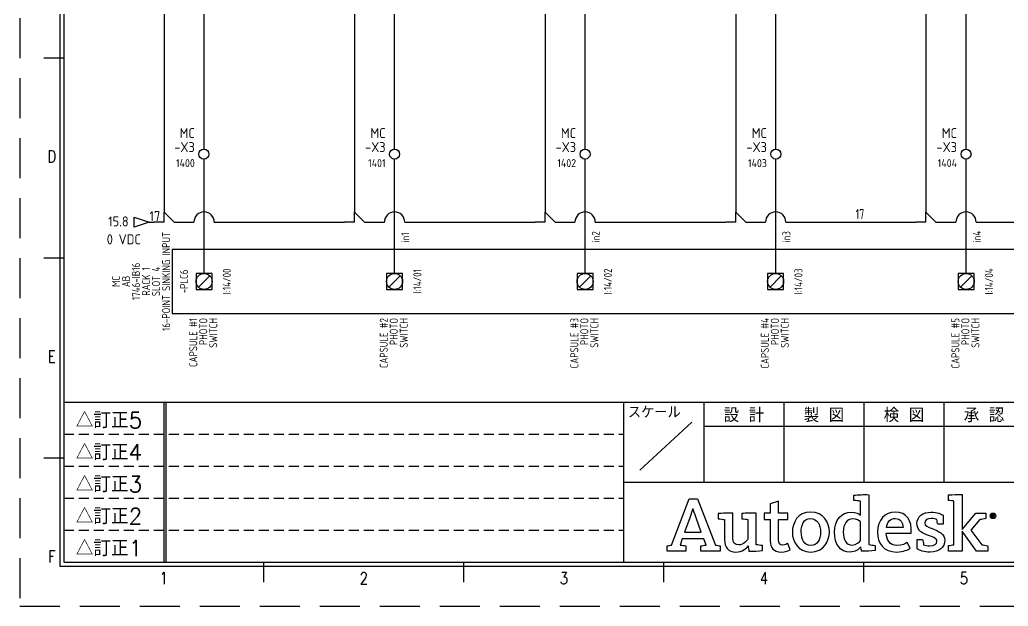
# Model space of a CAD drawing. Header units: millimetres. Extents: x 0 to 420, y 0 to 297.
# Drawn here: x 0 to 247.1, y 0 to 146.6 of the extents above; entities that cross this region are included whole.
import ezdxf
from ezdxf.enums import TextEntityAlignment as Align

# ---------------------------------------------------------------- set-up
doc = ezdxf.new("R2010")
doc.units = ezdxf.units.MM
doc.header["$LTSCALE"] = 10
doc.linetypes.add('DASHEDX2', pattern=[1.5, 1, -0.5])
doc.linetypes.add('HIDDEN', pattern=[0.375, 0.25, -0.125])
doc.layers.get('0').update_dxf_attribs({"linetype": 'CONTINUOUS'})
for name, color, linetype in [('BLU_1.0mm^2', 5, 'CONTINUOUS'), ('COMMENT', 4, 'CONTINUOUS'), ('DESC', 150, 'CONTINUOUS'), ('GRN_1.0mm^2', 3, 'CONTINUOUS'), ('GRN_2.5mm^2', 3, 'CONTINUOUS'), ('GRY_0.5mm^2', 9, 'CONTINUOUS'), ('HIDDEN', 7, 'HIDDEN'), ('LAYER_1', 160, 'CONTINUOUS'), ('LOC', 8, 'CONTINUOUS'), ('MISC', 7, 'CONTINUOUS'), ('SYMS', 7, 'CONTINUOUS'), ('TAGS', 150, 'CONTINUOUS'), ('TERMS', 123, 'CONTINUOUS'), ('TITLE', 4, 'CONTINUOUS'), ('WIRENO', 72, 'CONTINUOUS'), ('WIREREF_DEST', 52, 'CONTINUOUS'), ('XREF', 7, 'CONTINUOUS'), ('ZUWAKU', 7, 'CONTINUOUS')]:
    doc.layers.add(name, color=color, linetype=linetype)
doc.styles.get("Standard").update_dxf_attribs({"font": 'romans', "width": 0.8, "bigfont": 'extfont'})
doc.styles.add('WD_IEC', font='isocp2.shx', dxfattribs={"width": 0.9, "height": 4, "bigfont": 'extfont2.shx'})

# ---------------------------------------------------------------- blocks, each defined once
blk = doc.blocks.new('JIS_tblock_a3(L)')
at = {"layer": 'HIDDEN'}
for p, q in [((-398, 32), (-258, 32)), ((-398, 24), (-258, 24)), ((-398, 16), (-258, 16)), ((-398, 8), (-258, 8))]:
    blk.add_line(p, q, dxfattribs=at)
at = {"layer": 'ZUWAKU'}
for p, q in [((-398, 40), (0, 40)), ((-398, 40), (-398, 0)), ((-373, 40), (-373, 0)), ((-372.5, 40), (-372.5, 0)), ((-258, 0), (-258, 40)), ((-238, 40), (-238, 20)), ((-218, 40), (-218, 20)), ((-198, 40), (-198, 20)), ((-178, 40), (-178, 20)), ((-241, 35), (-254, 23)), ((-238, 34), (-158, 34)), ((-258, 20), (-158, 20)), ((-398, 0), (0, 0))]:
    blk.add_line(p, q, dxfattribs=at)
at = {"layer": 'TITLE'}
for tag, p, height in [('ORDER2', (-139, 32.5), 5), ('REVINFO51', (-370, 34), 3), ('REVINFO41', (-370, 26), 3), ('INFO1', (-139, 22.5), 5), ('SCALE0', (-247.5, 23), 3), ('REVINFO31', (-370, 18), 3), ('REVINFO21', (-370, 10), 3), ('ORDER1', (-136, 6), 5), ('REVINFO11', (-370, 2), 3)]:
    blk.add_attdef(tag, p, '', height=height, dxfattribs=at)
for tag, p in [('REVDATEY5', (-306, 34)), ('REVDATEM5', (-298, 34)), ('REVDATED5', (-290, 34)), ('REVDESIGN5', (-260, 34)), ('SCALE1', (-251, 29)), ('REVDATEY4', (-306, 26)), ('REVDATEM4', (-298, 26)), ('REVDATED4', (-290, 26)), ('REVDESIGN4', (-260, 26)), ('REVDATEY3', (-306, 18)), ('REVDATEM3', (-298, 18)), ('REVDATED3', (-290, 18)), ('REVDESIGN3', (-260, 18)), ('REVDATEY2', (-306, 10)), ('REVDATEM2', (-298, 10)), ('REVDATED2', (-290, 10)), ('REVDESIGN2', (-260, 10)), ('REVDATEY1', (-306, 2)), ('REVDATEM1', (-298, 2)), ('REVDATED1', (-290, 2)), ('REVDESIGN1', (-260, 2))]:
    blk.add_attdef(tag, text='', height=3, dxfattribs=at).set_placement(p, align=Align.RIGHT)
for tag, height, p in [('DESIGN1', 3, (-228, 27)), ('DESIGN2', 3, (-208, 27)), ('DESIGN3', 3, (-188, 27)), ('DESIGN4', 3, (-168, 27)), ('FILENAME0', 5, (-47.8, 25)), ('PAGE0', 3, (-10.3, 8.6))]:
    blk.add_attdef(tag, text='', height=height, dxfattribs=at).set_placement(p, align=Align.MIDDLE)
at = {"layer": 'TITLE', "flags": 1}
blk.add_attdef('LPAGE0', text='', height=3, dxfattribs=at).set_placement((-11, 3), align=Align.CENTER)
for tag, p in [('TYPE0', (-398, 0)), ('ORDER3', (-398, 0)), ('ORDER4', (-398, 0)), ('ORDER5', (-398, 0)), ('ORDER6', (-398, 0)), ('ORDER7', (-398, 0)), ('ORDER8', (-398, 0)), ('ORDER9', (-398, 0)), ('ORDER10', (-398, 0)), ('ORDER11', (-398, 0)), ('ORDER12', (-398, 0)), ('ORDER13', (-398, 0)), ('ORDER14', (-398, 0)), ('ORDER15', (-398, 0)), ('ORDER16', (-398, 0)), ('ORDER17', (-398, 0)), ('ORDER18', (-398, 0)), ('ORDER19', (-398, 0)), ('ORDER20', (-398, 0)), ('ORDER21', (-398, 0)), ('ORDER22', (-398, 0)), ('ORDER23', (-398, 0)), ('SCALETYPE0', (-398, 0)), ('DATEY1', (-398, 0)), ('DATEM1', (-398, 0)), ('DATED1', (-398, 0)), ('DATEY2', (-398, 0)), ('DATEM2', (-398, 0)), ('DATED2', (-398, 0)), ('BANNAME0', (-398, 0)), ('INFO3', (-398, 0)), ('INFO4', (-398, 0)), ('INFO5', (-398, 0)), ('INFO6', (-398, 0)), ('INFO7', (-398, 0)), ('INFO8', (-398, 0)), ('INFO9', (-398, 0)), ('INFO10', (-398, 0)), ('INFO11', (-398, 0)), ('INFO12', (-398, 0)), ('INFO13', (-398, 0)), ('INFO14', (-398, 0)), ('INFO15', (-398, 0)), ('INFO16', (-398, 0)), ('INFO17', (-398, 0)), ('INFO18', (-398, 0)), ('INFO19', (-398, 0)), ('INFO20', (-398, 0)), ('INFO21', (-398, 0)), ('INFO22', (-398, 0)), ('INFO23', (-398, 0)), ('INFO24', (-398, 0)), ('DATEY3', (-398, 0)), ('DATEM3', (-398, 0)), ('DATED3', (-398, 0)), ('DATEY4', (-398, 0)), ('DATEM4', (-398, 0)), ('DATED4', (-398, 0)), ('DATEY5', (-398, 0)), ('DATEM5', (-398, 0)), ('DATED5', (-398, 0)), ('DATEY6', (-398, 0)), ('DATEM6', (-398, 0)), ('DATED6', (-398, 0)), ('REFERENCETYPE0', (-398, 0)), ('INFO2', (-397.7, 0))]:
    blk.add_attdef(tag, p, '', height=3, dxfattribs=at)
at = {"layer": 'TITLE', "width": 0.8, "flags": 1}
for tag in ['REVINFO12', 'REVINFO13', 'REVINFO22', 'REVINFO23', 'REVINFO32', 'REVINFO33', 'REVINFO42', 'REVINFO43', 'REVINFO52', 'REVINFO53', 'REVINFO61', 'REVINFO62', 'REVINFO63', 'REVINFO71', 'REVINFO72', 'REVINFO73', 'REVINFO81', 'REVINFO82', 'REVINFO83', 'REVDESIGN6', 'REVDESIGN7', 'REVDESIGN8', 'REVDATEY6', 'REVDATEM6', 'REVDATED6', 'REVDATEY7', 'REVDATEM7', 'REVDATED7', 'REVDATEY8', 'REVDATEM8', 'REVDATED8']:
    blk.add_attdef(tag, (-398, 0), '', height=3, dxfattribs=at)
at = {"layer": 'TITLE', "flags": 1}
blk.add_attdef('PAPER0', text='', height=1, dxfattribs=at).set_placement((-3, -1), align=Align.TOP_RIGHT)
at = {"layer": 'ZUWAKU'}
for s, height, p in [('△訂正5', 4, (-395, 33.5)), ('スケール', 3, (-257, 36)), ('△訂正4', 4, (-395, 25.5)), ('△訂正3', 4, (-395, 17.5)), ('△訂正2', 4, (-395, 9.5)), ('△訂正1', 4, (-395, 1.5))]:
    blk.add_text(s, height=height, dxfattribs=at).set_placement(p)
for s, p in [('設 計', (-228, 35)), ('製 図', (-208, 35)), ('検 図', (-188, 35)), ('承 認', (-168, 35))]:
    blk.add_text(s, height=3.5, dxfattribs=at).set_placement(p, align=Align.CENTER)
blk = doc.blocks.new('AI9-BLK2')
at = {"layer": 'LAYER_1', "color": 7}
blk.add_circle((0, 0), 2.03, dxfattribs=at)
blk.add_open_spline([(1.73, 0), (1.73, -1.02), (0.99, -1.75), (-0.01, -1.75), (-0.99, -1.75), (-1.73, -1.02), (-1.73, 0), (-1.73, 1.01), (-0.99, 1.75), (-0.01, 1.75), (0.99, 1.75), (1.73, 1.01), (1.73, 0)], degree=3, knots=[0, 0, 0, 0, 1, 1, 1, 2, 2, 2, 3, 3, 3, 4, 4, 4, 4], dxfattribs=at)
blk = doc.blocks.new('AI9-BLK1')
at = {"layer": 'LAYER_1', "color": 7}
for points, knots in [([(0.67, -1.05), (0.67, -1.05), (0.18, -0.36), (0.18, -0.36), (0.09, -0.24), (0.03, -0.15), (-0.06, -0.08), (0.29, -0.04), (0.5, 0.15), (0.5, 0.46), (0.5, 0.77), (0.28, 1.05), (-0.15, 1.05), (-0.15, 1.05), (-0.84, 1.05), (-0.84, 1.05), (-0.84, 1.05), (-0.84, -1.05), (-0.84, -1.05), (-0.84, -1.05), (-0.54, -1.05), (-0.54, -1.05), (-0.54, -1.05), (-0.54, -0.11), (-0.54, -0.11), (-0.37, -0.11), (-0.31, -0.16), (-0.2, -0.31), (-0.2, -0.31), (0.3, -1.05), (0.3, -1.05), (0.3, -1.05), (0.67, -1.05), (0.67, -1.05)], [0, 0, 0, 0, 1, 1, 1, 2, 2, 2, 3, 3, 3, 4, 4, 4, 5, 5, 5, 6, 6, 6, 7, 7, 7, 8, 8, 8, 9, 9, 9, 10, 10, 10, 11, 11, 11, 11]), ([(0.17, 0.46), (0.17, 0.16), (-0.08, 0.13), (-0.32, 0.13), (-0.32, 0.13), (-0.54, 0.13), (-0.54, 0.13), (-0.54, 0.13), (-0.54, 0.79), (-0.54, 0.79), (-0.54, 0.79), (-0.22, 0.79), (-0.22, 0.79), (0.06, 0.79), (0.17, 0.66), (0.17, 0.46)], [0, 0, 0, 0, 1, 1, 1, 2, 2, 2, 3, 3, 3, 4, 4, 4, 5, 5, 5, 5])]:
    blk.add_open_spline(points, degree=3, knots=knots, dxfattribs=at)
blk = doc.blocks.new('JIS_LOGO_BLOCK')
for points, knots in [([(12.07, 1.49), (12.07, 1.49), (7.57, 13.06), (7.57, 13.06), (7.57, 13.06), (5.51, 13.06), (5.51, 13.06), (5.51, 13.06), (1.1, 1.49), (1.1, 1.49), (0.75, 1.45), (0.31, 1.37), (0, 1.28), (0, 1.28), (0, 0), (0, 0), (0, 0), (4.71, 0), (4.71, 0), (4.71, 0), (4.71, 1.28), (4.71, 1.28), (4.26, 1.37), (3.73, 1.47), (3.25, 1.51), (3.25, 1.51), (3.8, 3.02), (3.8, 3.02), (3.8, 3.02), (9.18, 3.02), (9.18, 3.02), (9.18, 3.02), (9.74, 1.49), (9.74, 1.49), (9.26, 1.45), (8.84, 1.37), (8.4, 1.28), (8.4, 1.28), (8.4, 0), (8.4, 0), (8.4, 0), (13.27, 0), (13.27, 0), (13.27, 0), (13.27, 1.28), (13.27, 1.28), (12.99, 1.35), (12.34, 1.49), (12.07, 1.49)], [0, 0, 0, 0, 1, 1, 1, 2, 2, 2, 3, 3, 3, 4, 4, 4, 5, 5, 5, 6, 6, 6, 7, 7, 7, 8, 8, 8, 9, 9, 9, 10, 10, 10, 11, 11, 11, 12, 12, 12, 13, 13, 13, 14, 14, 14, 15, 15, 15, 16, 16, 16, 16]), ([(24.28, 7.91), (24.28, 7.91), (24.28, 9.49), (24.28, 9.49), (24.28, 9.49), (25.81, 9.49), (25.81, 9.49), (25.81, 9.49), (25.81, 11.77), (25.81, 11.77), (25.81, 11.77), (27.89, 12.43), (27.89, 12.43), (27.89, 12.43), (27.89, 9.49), (27.89, 9.49), (27.89, 9.49), (30.19, 9.49), (30.19, 9.49), (30.19, 9.49), (30.19, 7.91), (30.19, 7.91), (30.19, 7.91), (27.89, 7.91), (27.89, 7.91), (27.89, 7.91), (27.89, 2.86), (27.89, 2.86), (27.89, 1.92), (28.15, 1.49), (28.91, 1.49), (29.48, 1.49), (29.99, 1.77), (30.17, 1.88), (30.17, 1.88), (30.76, 0.31), (30.76, 0.31), (30.41, 0.12), (29.66, -0.24), (28.54, -0.24), (26.6, -0.24), (25.81, 0.82), (25.81, 2.53), (25.81, 2.53), (25.81, 7.91), (25.81, 7.91), (25.81, 7.91), (24.28, 7.91), (24.28, 7.91)], [0, 0, 0, 0, 1, 1, 1, 2, 2, 2, 3, 3, 3, 4, 4, 4, 5, 5, 5, 6, 6, 6, 7, 7, 7, 8, 8, 8, 9, 9, 9, 10, 10, 10, 11, 11, 11, 12, 12, 12, 13, 13, 13, 14, 14, 14, 15, 15, 15, 16, 16, 16, 16]), ([(50.45, 1.6), (50.43, 1.84), (50.42, 2.1), (50.42, 2.37), (50.42, 2.37), (50.42, 14.08), (50.42, 14.08), (49.17, 14.14), (47.76, 14.07), (46.66, 13.95), (46.66, 13.95), (46.66, 12.67), (46.66, 12.67), (47.23, 12.63), (47.87, 12.55), (48.34, 12.48), (48.34, 12.48), (48.34, 12.48), (48.34, 12.48), (48.34, 12.48), (48.34, 8.98), (48.34, 8.98), (47.99, 9.28), (47.3, 9.73), (46.05, 9.73), (43.64, 9.73), (41.83, 7.75), (41.83, 4.73), (41.83, 1.55), (43.4, -0.24), (45.73, -0.24), (47.01, -0.24), (47.87, 0.37), (48.44, 1.06), (48.46, 0.73), (48.56, 0.22), (48.64, 0), (49.8, -0.06), (50.99, 0.02), (52.01, 0.14), (52.01, 0.14), (52.01, 1.41), (52.01, 1.41), (51.51, 1.45), (50.9, 1.53), (50.45, 1.6)], [0, 0, 0, 0, 1, 1, 1, 2, 2, 2, 3, 3, 3, 4, 4, 4, 5, 5, 5, 6, 6, 6, 7, 7, 7, 8, 8, 8, 9, 9, 9, 10, 10, 10, 11, 11, 11, 12, 12, 12, 13, 13, 13, 14, 14, 14, 15, 15, 15, 15]), ([(78.65, 1.57), (78.65, 1.57), (75.95, 5.22), (75.95, 5.22), (75.95, 5.22), (78.18, 7.89), (78.18, 7.89), (78.64, 7.93), (79.3, 8), (79.69, 8.1), (79.69, 8.1), (79.69, 9.49), (79.69, 9.49), (79.69, 9.49), (77.16, 9.49), (77.16, 9.49), (77.16, 9.49), (73.79, 5.35), (73.79, 5.35), (73.79, 5.35), (73.79, 14.12), (73.79, 14.12), (72.64, 14.18), (71.38, 14.12), (70.34, 14.02), (70.34, 14.02), (70.34, 12.67), (70.34, 12.67), (70.82, 12.63), (71.33, 12.56), (71.71, 12.5), (71.71, 12.5), (71.71, 1.55), (71.71, 1.55), (71.24, 1.51), (70.76, 1.44), (70.32, 1.36), (70.32, 1.36), (70.32, 0), (70.32, 0), (70.32, 0), (73.79, 0), (73.79, 0), (73.79, 0), (73.79, 4.96), (73.79, 4.96), (73.79, 4.96), (77.34, 0), (77.34, 0), (77.34, 0), (80.14, 0), (80.14, 0), (80.14, 0), (80.14, 1.31), (80.14, 1.31), (79.61, 1.43), (79.08, 1.51), (78.65, 1.57)], [0, 0, 0, 0, 1, 1, 1, 2, 2, 2, 3, 3, 3, 4, 4, 4, 5, 5, 5, 6, 6, 6, 7, 7, 7, 8, 8, 8, 9, 9, 9, 10, 10, 10, 11, 11, 11, 12, 12, 12, 13, 13, 13, 14, 14, 14, 15, 15, 15, 16, 16, 16, 17, 17, 17, 18, 18, 18, 19, 19, 19, 19]), ([(4.4, 4.74), (4.4, 4.74), (5.71, 8.34), (5.71, 8.34), (6.1, 9.42), (6.24, 9.89), (6.45, 10.59), (6.45, 10.59), (6.49, 10.59), (6.49, 10.59), (6.71, 9.91), (6.84, 9.44), (7.24, 8.34), (7.24, 8.34), (8.54, 4.74), (8.54, 4.74), (8.54, 4.74), (4.4, 4.74), (4.4, 4.74)], [0, 0, 0, 0, 1, 1, 1, 2, 2, 2, 3, 3, 3, 4, 4, 4, 5, 5, 5, 6, 6, 6, 6]), ([(20.45, -0.02), (20.4, 0.22), (20.3, 0.88), (20.28, 1.31), (19.81, 0.69), (18.83, -0.25), (17.22, -0.25), (15.16, -0.25), (14.39, 1.08), (14.39, 2.77), (14.39, 2.77), (14.39, 7.87), (14.39, 7.87), (13.92, 7.94), (13.29, 8.02), (12.8, 8.06), (12.8, 8.06), (12.8, 9.36), (12.8, 9.36), (13.82, 9.46), (15.22, 9.53), (16.47, 9.47), (16.47, 9.47), (16.47, 3.2), (16.47, 3.2), (16.47, 2.14), (16.85, 1.53), (17.92, 1.53), (19.12, 1.53), (20.02, 2.71), (20.22, 2.96), (20.22, 2.96), (20.22, 7.89), (20.22, 7.89), (19.81, 7.94), (19.22, 8.02), (18.73, 8.06), (18.73, 8.06), (18.73, 9.36), (18.73, 9.36), (19.75, 9.49), (21.1, 9.53), (22.3, 9.49), (22.3, 9.49), (22.3, 1.59), (22.3, 1.59), (22.75, 1.51), (23.36, 1.43), (23.87, 1.39), (23.87, 1.39), (23.87, 0.12), (23.87, 0.12), (22.87, 0), (21.59, -0.08), (20.45, -0.02)], [0, 0, 0, 0, 1, 1, 1, 2, 2, 2, 3, 3, 3, 4, 4, 4, 5, 5, 5, 6, 6, 6, 7, 7, 7, 8, 8, 8, 9, 9, 9, 10, 10, 10, 11, 11, 11, 12, 12, 12, 13, 13, 13, 14, 14, 14, 15, 15, 15, 16, 16, 16, 17, 17, 17, 18, 18, 18, 18]), ([(35.92, -0.24), (32.64, -0.24), (31.33, 2.39), (31.33, 4.73), (31.33, 7.06), (32.6, 9.73), (35.88, 9.73), (39.14, 9.73), (40.57, 7.12), (40.57, 4.79), (40.57, 2.47), (39.18, -0.24), (35.92, -0.24)], [0, 0, 0, 0, 1, 1, 1, 2, 2, 2, 3, 3, 3, 4, 4, 4, 4]), ([(35.84, 8.1), (34.15, 8.1), (33.53, 6.67), (33.53, 4.79), (33.53, 2.9), (34.25, 1.41), (35.94, 1.41), (37.65, 1.41), (38.35, 2.82), (38.35, 4.73), (38.35, 6.61), (37.55, 8.1), (35.84, 8.1)], [0, 0, 0, 0, 1, 1, 1, 2, 2, 2, 3, 3, 3, 4, 4, 4, 4]), ([(48.34, 2.61), (48.11, 2.3), (47.38, 1.49), (46.3, 1.49), (44.73, 1.49), (44.05, 2.79), (44.05, 4.75), (44.05, 6.73), (44.89, 8.04), (46.42, 8.04), (47.42, 8.04), (47.97, 7.65), (48.34, 7.32), (48.34, 7.32), (48.34, 2.61), (48.34, 2.61)], [0, 0, 0, 0, 1, 1, 1, 2, 2, 2, 3, 3, 3, 4, 4, 4, 5, 5, 5, 5]), ([(57.47, 1.39), (58.78, 1.39), (59.59, 1.88), (60.02, 2.14), (60.02, 2.14), (60.74, 0.71), (60.74, 0.71), (60.19, 0.37), (59.17, -0.24), (57.33, -0.24), (54.23, -0.24), (52.58, 1.88), (52.58, 4.81), (52.58, 7.71), (54.49, 9.73), (57.07, 9.73), (59.86, 9.73), (61.29, 7.71), (61, 4.43), (61, 4.43), (54.78, 4.43), (54.78, 4.43), (54.88, 2.71), (55.66, 1.39), (57.47, 1.39)], [0, 0, 0, 0, 1, 1, 1, 2, 2, 2, 3, 3, 3, 4, 4, 4, 5, 5, 5, 6, 6, 6, 7, 7, 7, 8, 8, 8, 8]), ([(58.98, 5.92), (58.94, 7.12), (58.43, 8.14), (57.04, 8.14), (55.76, 8.14), (55.05, 7.28), (54.84, 5.92), (54.84, 5.92), (58.98, 5.92), (58.98, 5.92)], [0, 0, 0, 0, 1, 1, 1, 2, 2, 2, 3, 3, 3, 3]), ([(66.3, 5.61), (65.23, 6.03), (64.39, 6.28), (64.39, 7.03), (64.39, 7.74), (65.1, 8.14), (66.04, 8.14), (66.57, 8.14), (67.08, 8.04), (67.47, 7.9), (67.52, 7.5), (67.57, 6.89), (67.66, 6.72), (67.66, 6.72), (69.04, 6.72), (69.04, 6.72), (69.04, 6.72), (69.04, 8.96), (69.04, 8.96), (68.66, 9.19), (67.59, 9.73), (65.96, 9.73), (63.94, 9.73), (62.47, 8.56), (62.47, 6.88), (62.47, 5.37), (63.41, 4.59), (64.85, 4.08), (66.31, 3.56), (67.46, 3.2), (67.46, 2.46), (67.46, 1.74), (66.85, 1.32), (65.63, 1.32), (65.13, 1.32), (64.51, 1.42), (64.13, 1.56), (64.07, 2.01), (63.98, 2.69), (63.88, 2.87), (63.88, 2.87), (62.51, 2.87), (62.51, 2.87), (62.51, 2.87), (62.51, 0.55), (62.51, 0.55), (62.51, 0.55), (62.51, 0.55), (62.51, 0.55), (63.11, 0.16), (64.28, -0.26), (65.76, -0.26), (68, -0.26), (69.42, 0.88), (69.42, 2.68), (69.42, 4.29), (67.84, 5.01), (66.3, 5.61)], [0, 0, 0, 0, 1, 1, 1, 2, 2, 2, 3, 3, 3, 4, 4, 4, 5, 5, 5, 6, 6, 6, 7, 7, 7, 8, 8, 8, 9, 9, 9, 10, 10, 10, 11, 11, 11, 12, 12, 12, 13, 13, 13, 14, 14, 14, 15, 15, 15, 16, 16, 16, 17, 17, 17, 18, 18, 18, 19, 19, 19, 19])]:
    blk.add_open_spline(points, degree=3, knots=knots)
at = {"xscale": 0.342899999999986, "yscale": 0.342899999999986, "zscale": 0.342899999999986}
for name, p in [('AI9-BLK2', (81.46, 8.8)), ('AI9-BLK1', (81.53, 8.8))]:
    blk.add_blockref(name, p, dxfattribs=at)
blk = doc.blocks.new('PLCIO_3881')
at = {"layer": 'SYMS'}
for p, q in [((-16, 16), (-16, -16)), ((678.75, 16), (-16, 16)), ((-4, 4), (-4, -4)), ((4, 4), (-4, 4)), ((-4, 4), (-4, -4)), ((4, 4), (-4, 4)), ((-2.83, -2.83), (2.83, 2.83)), ((4, -4), (4, 4)), ((4, -4), (4, 4)), ((91.25, 4), (91.25, -4)), ((99.25, 4), (91.25, 4)), ((91.25, 4), (91.25, -4)), ((99.25, 4), (91.25, 4)), ((92.42, -2.83), (98.08, 2.83)), ((99.25, -4), (99.25, 4)), ((99.25, -4), (99.25, 4)), ((186.5, 4), (186.5, -4)), ((194.5, 4), (186.5, 4)), ((186.5, 4), (186.5, -4)), ((194.5, 4), (186.5, 4)), ((187.67, -2.83), (193.33, 2.83)), ((194.5, -4), (194.5, 4)), ((194.5, -4), (194.5, 4)), ((281.75, 4), (281.75, -4)), ((289.75, 4), (281.75, 4)), ((281.75, 4), (281.75, -4)), ((289.75, 4), (281.75, 4)), ((282.92, -2.83), (288.58, 2.83)), ((289.75, -4), (289.75, 4)), ((289.75, -4), (289.75, 4)), ((377, 4), (377, -4)), ((385, 4), (377, 4)), ((377, 4), (377, -4)), ((385, 4), (377, 4)), ((378.17, -2.83), (383.83, 2.83)), ((385, -4), (385, 4)), ((385, -4), (385, 4)), ((-4, -4), (4, -4)), ((-4, -4), (4, -4)), ((91.25, -4), (99.25, -4)), ((91.25, -4), (99.25, -4)), ((186.5, -4), (194.5, -4)), ((186.5, -4), (194.5, -4)), ((281.75, -4), (289.75, -4)), ((281.75, -4), (289.75, -4)), ((377, -4), (385, -4)), ((377, -4), (385, -4)), ((-16, -16), (678.75, -16))]:
    blk.add_line(p, q, dxfattribs=at)
for centre in [(0, 0), (95.25, 0), (190.5, 0), (285.75, 0), (381, 0)]:
    blk.add_circle(centre, 4, dxfattribs=at)
at = {"layer": 'SYMS', "style": 'WD_IEC', "width": 0.9}
for tag, p in [('TERMDESC01', (1.08, 6)), ('TERMDESC02', (96.33, 6)), ('TERMDESC03', (191.58, 6)), ('TERMDESC04', (286.83, 6)), ('TERMDESC05', (382.08, 6)), ('TERMDESC06', (477.33, 6)), ('TERMDESC07', (572.58, 6)), ('TERMDESC08', (667.83, 6))]:
    blk.add_attdef(tag, text='', height=4, rotation=90, dxfattribs=at).set_placement(p, align=Align.TOP_LEFT)
at = {"layer": 'SYMS', "style": 'WD_IEC'}
for tag, width, p in [('LINE2', 0.9, (-22, 0)), ('TERM01', 0.9, (-6, 0)), ('TERM01', 0.9, (-5, 0)), ('TERM02', 0.9, (89.25, 0)), ('TERM03', 0.9, (184.5, 0)), ('TERM04', 0.9, (279.75, 0)), ('TERM05', 0.9, (375, 0)), ('TERM06', 0.9, (470.25, 0)), ('TERM07', 0.9, (565.5, 0)), ('TERM08', 0.9, (660.75, 0)), ('INST', 0.8, (-47, 0)), ('LOC', 0.8, (-42, 0)), ('MFG', 0.8, (-37, 0)), ('CAT', 0.8, (-32, 0)), ('LINE1', 0.9, (-27, 0)), ('DESC', 0.9, (-16.95, 0)), ('TAG', 0.8, (-10.29, 0))]:
    blk.add_attdef(tag, text='', height=4, rotation=90, dxfattribs=dict(at, width=width)).set_placement(p, align=Align.CENTER)
at = {"layer": 'SYMS', "style": 'WD_IEC', "width": 0.8}
for tag, p in [('TAGA01', (6, 0)), ('TAGA02', (101.25, 0)), ('TAGA03', (196.5, 0)), ('TAGA04', (291.75, 0)), ('TAGA05', (387, 0)), ('TAGA06', (482.25, 0)), ('TAGA07', (577.5, 0)), ('TAGA08', (672.75, 0))]:
    blk.add_attdef(tag, text='', height=4, rotation=90, dxfattribs=at).set_placement(p, align=Align.TOP_CENTER)
at = {"layer": 'SYMS', "style": 'WD_IEC', "width": 0.9, "flags": 1}
for tag, p in [('X2TERM01', (0, 4)), ('X2TERM02', (95.25, 4)), ('X2TERM03', (190.5, 4)), ('X2TERM04', (285.75, 4)), ('X2TERM05', (381, 4)), ('X2TERM06', (476.25, 4)), ('X2TERM07', (571.5, 4)), ('X2TERM08', (666.75, 4))]:
    blk.add_attdef(tag, text='', height=0.64, rotation=90, dxfattribs=at).set_placement(p, align=Align.RIGHT)
at = {"layer": 'SYMS', "linetype": 'Continuous', "style": 'WD_IEC', "width": 0.9, "flags": 9}
blk.add_attdef('ASSYCODE', text='', height=0.64, rotation=90, dxfattribs=at).set_placement((-34.28, -7.36), align=Align.CENTER)
at = {"layer": 'SYMS', "style": 'WD_IEC', "width": 0.9}
for tag, p in [('DESCA01', (-3, -37)), ('DESCB01', (2, -37)), ('DESCC01', (7, -37)), ('DESCD01', (12, -37)), ('DESCE01', (17, -37)), ('DESCA02', (92.25, -37)), ('DESCB02', (97.25, -37)), ('DESCC02', (102.25, -37)), ('DESCD02', (107.25, -37)), ('DESCE02', (112.25, -37)), ('DESCA03', (187.5, -37)), ('DESCB03', (192.5, -37)), ('DESCC03', (197.5, -37)), ('DESCD03', (202.5, -37)), ('DESCE03', (207.5, -37)), ('DESCA04', (282.75, -37)), ('DESCB04', (287.75, -37)), ('DESCC04', (292.75, -37)), ('DESCD04', (297.75, -37)), ('DESCE04', (302.75, -37)), ('DESCA05', (378, -37)), ('DESCB05', (383, -37)), ('DESCC05', (388, -37)), ('DESCD05', (393, -37)), ('DESCE05', (398, -37)), ('DESCA06', (473.25, -37)), ('DESCB06', (478.25, -37)), ('DESCC06', (483.25, -37)), ('DESCD06', (488.25, -37)), ('DESCE06', (493.25, -37)), ('DESCA07', (568.5, -37)), ('DESCB07', (573.5, -37)), ('DESCC07', (578.5, -37)), ('DESCD07', (583.5, -37)), ('DESCE07', (588.5, -37)), ('DESCA08', (663.75, -37)), ('DESCB08', (668.75, -37)), ('DESCC08', (673.75, -37)), ('DESCD08', (678.75, -37)), ('DESCE08', (683.75, -37))]:
    blk.add_attdef(tag, text='', height=4, rotation=90, dxfattribs=at).set_placement(p, align=Align.RIGHT)
blk = doc.blocks.new('HA1D3')
blk.add_lwpolyline([(0, 0), (-3.75, -1.25), (-3.75, 1.25)], close=True)
at = {"style": 'WD_IEC', "flags": 1}
blk.add_attdef('SIGCODE', text='', height=1, dxfattribs=at).set_placement((-2.5, 1.8), align=Align.RIGHT)
at = {"style": 'WD_IEC'}
for tag, p, height, flags in [('WIRENO', (1.25, 1), 2.5, 8), ('X1TERM01', (0, 0), 0.32, 1)]:
    blk.add_attdef(tag, p, '', height=height, dxfattribs=dict(at, flags=flags))
blk.add_attdef('XREF', text='', height=2.5, dxfattribs=at).set_placement((-5, 0), align=Align.MIDDLE_RIGHT)
blk.add_attdef('DESC1', text='', height=2.5, dxfattribs=at).set_placement((1.25, -1), align=Align.TOP_LEFT)
blk = doc.blocks.new('WD_WNH')
at = {"linetype": 'Continuous', "style": 'WD_IEC', "width": 0.8}
blk.add_attdef('WIRENO', text='', height=2.5, dxfattribs=at).set_placement((0, 0.75), align=Align.CENTER)
at = {"style": 'WD_IEC', "flags": 1}
for tag, p in [('W08USER', (0, 0.375)), ('W04USER', (0, 0.875)), ('W05USER', (0, 0.75)), ('W09USER', (0, 0.25)), ('W03USER', (0, 1)), ('W06USER', (0, 0.625)), ('W07USER', (0, 0.5)), ('W02USER', (0, 1.125)), ('W01USER', (0, 1.25)), ('W10USER', (0, 0.125))]:
    blk.add_attdef(tag, text='', height=0.08, dxfattribs=at).set_placement(p, align=Align.CENTER)
blk = doc.blocks.new('JIS_border_a3(L)')
at = {"layer": 'ZUWAKU', "color": 5, "linetype": 'DASHEDX2'}
for p, q in [((0, 297), (0, 0)), ((0, 0), (420, 0))]:
    blk.add_line(p, q, dxfattribs=at)
at = {"layer": 'ZUWAKU', "color": 5}
for p, q in [((10, 287), (10, 10)), ((11, 286), (11, 11)), ((10, 10), (410, 10)), ((11, 11), (409, 11))]:
    blk.add_line(p, q, dxfattribs=at)
at = {"layer": 'ZUWAKU'}
for p, q in [((11, 137), (6, 137)), ((11, 87), (6, 87)), ((11, 37), (6, 37)), ((61, 6), (61, 11)), ((111, 6), (111, 11)), ((161, 6), (161, 11)), ((211, 6), (211, 11))]:
    blk.add_line(p, q, dxfattribs=at)
at = {"layer": 'COMMENT', "width": 0.8}
for s, p in [('D', (8, 112.43)), ('E', (8, 62.43)), ('F', (8, 12.43)), ('1', (36, 7)), ('2', (86, 7)), ('3', (136, 7)), ('4', (186, 7)), ('5', (236, 7))]:
    blk.add_text(s, height=3, dxfattribs=at).set_placement(p, align=Align.MIDDLE)
blk = doc.blocks.new('VT0002')
blk.add_circle((0, 0), 1.25)
at = {"style": 'WD_IEC'}
for tag, p in [('INST', (-2.25, 7.5)), ('LOC', (-2.25, 4))]:
    blk.add_attdef(tag, text='', height=2.5, dxfattribs=at).set_placement(p, align=Align.RIGHT)
at = {"style": 'WD_IEC', "flags": 1}
for tag, p, height in [('ASSYCODE', (2.75, 10.75), 1), ('CATDESC', (2.75, 9.25), 1), ('MFG', (2.75, 7.25), 1.5), ('CAT', (2.75, 4.75), 1.5), ('X2PIN01', (0, 2.25), 0.4), ('X4TERM01', (-1.25, 0), 0.32), ('X4PIN01', (-1.25, 1), 0.4), ('X4TERMDESC01', (-1.25, 0.5), 0.4), ('X2TERM01', (0, 1.25), 0.32), ('X2TERMDESC01', (0, 1.75), 0.4), ('X8PIN01', (0, -0.25), 0.4), ('X1TERM01', (1.25, 0), 0.32), ('X1PIN01', (1.25, 1), 0.4), ('X1TERMDESC01', (1.25, 0.5), 0.4), ('X8TERM01', (0, -1.25), 0.32), ('X8TERMDESC01', (0, -0.75), 0.4), ('LINKTERM', (0, -2), 0.4), ('STRIPSEQ', (0, -3), 0.4)]:
    blk.add_attdef(tag, p, '', height=height, dxfattribs=at)
at = {"style": 'WD_IEC', "flags": 8}
for tag, height, p in [('TAGSTRIP', 2.5, (-2.25, 0.5)), ('TERM01', 2, (-2.25, -3.25))]:
    blk.add_attdef(tag, text='', height=height, dxfattribs=at).set_placement(p, align=Align.RIGHT)
blk = doc.blocks.new('HT0_124')
at = {"layer": 'GRN_2.5mm^2'}
for p, q in [((0, 0), (0, 2.5)), ((0, 2.5), (2.5, 0)), ((0, 0), (-2.5, 0))]:
    blk.add_line(p, q, dxfattribs=at)
at = {"layer": 'GRN_2.5mm^2', "style": 'WD_IEC', "flags": 1}
for tag, p in [('X2TERM01', (0, 2.5)), ('X4TERM01', (-2.5, 0)), ('WDWSEQ', (1.6, 1.48)), ('X1TERM01', (2.5, 0))]:
    blk.add_attdef(tag, p, '', height=0.4, dxfattribs=at)

msp = doc.modelspace()

# ---------------------------------------------------------------- linework, layer by layer
at = {"layer": 'BLU_1.0mm^2'}
for p, q in [((46.06, 114.25), (46.06, 218.41)), ((93.69, 114.25), (93.69, 218.41)), ((141.31, 114.25), (141.31, 218.41)), ((188.94, 114.25), (188.94, 218.41)), ((236.56, 114.25), (236.51, 218.41))]:
    msp.add_line(p, q, dxfattribs=at)
at = {"layer": 'GRN_1.0mm^2', "ltscale": 4}
for p, q in [((36.06, 190.54), (36.06, 98.51)), ((83.69, 190.54), (83.69, 98.51)), ((131.31, 190.54), (131.31, 98.51)), ((178.94, 190.54), (178.94, 98.51)), ((226.51, 190.54), (226.51, 98.51))]:
    msp.add_line(p, q, dxfattribs=at)
at = {"layer": 'GRN_2.5mm^2', "ltscale": 4}
for p, q in [((32.33, 96.01), (33.56, 96.01)), ((38.56, 96.01), (43.52, 96.01)), ((48.6, 96.01), (81.19, 96.01)), ((86.19, 96.01), (91.15, 96.01)), ((96.23, 96.01), (128.81, 96.01)), ((133.81, 96.01), (138.77, 96.01)), ((143.85, 96.01), (176.44, 96.01)), ((181.44, 96.01), (186.4, 96.01)), ((191.48, 96.01), (224.01, 96.01)), ((229.01, 96.01), (233.98, 96.01)), ((239.06, 96.01), (271.69, 96.01))]:
    msp.add_line(p, q, dxfattribs=at)
at = {"layer": 'GRN_2.5mm^2'}
for centre in [(46.06, 96.01), (93.69, 96.01), (141.31, 96.01), (188.94, 96.01), (236.52, 96.01)]:
    msp.add_arc(centre, 2.54, 0, 180, dxfattribs=at)
at = {"layer": 'GRY_0.5mm^2'}
for p, q in [((46.06, 83.18), (46.06, 111.75)), ((93.69, 83.18), (93.69, 111.75)), ((141.31, 83.18), (141.31, 111.75)), ((188.94, 83.18), (188.94, 111.75)), ((236.56, 83.18), (236.51, 111.75))]:
    msp.add_line(p, q, dxfattribs=at)

# ---------------------------------------------------------------- block references
for name, p in [('JIS_border_a3(L)', (0, 0)), ('JIS_tblock_a3(L)', (409, 11)), ('JIS_LOGO_BLOCK', (161.79, 13.79))]:
    msp.add_blockref(name, p)
at = {"layer": 'GRN_2.5mm^2'}
for p in [(36.06, 96.01), (83.69, 96.01), (131.31, 96.01), (178.94, 96.01), (226.51, 96.01)]:
    msp.add_blockref('HT0_124', p, dxfattribs=at)
at = {"layer": 'SYMS'}
ref = msp.add_blockref('VT0002', (46, 113), dxfattribs=at)
ref.add_attrib('TAGSTRIP', '-X3', dxfattribs={"layer": 'TAGS', "height": 2.5, "style": 'WD_IEC', "flags": 8}).set_placement((43.75, 113.5), align=Align.RIGHT)
ref.add_attrib('LOC', 'MC', dxfattribs={"layer": 'LOC', "height": 2.5, "style": 'WD_IEC'}).set_placement((43.75, 117), align=Align.RIGHT)
ref.add_attrib('TERM01', '1400', dxfattribs={"layer": 'TERMS', "height": 2, "style": 'WD_IEC', "flags": 8}).set_placement((43.75, 109.75), align=Align.RIGHT)
ref = msp.add_blockref('VT0002', (93.69, 113), dxfattribs=at)
ref.add_attrib('TAGSTRIP', '-X3', dxfattribs={"layer": 'TAGS', "height": 2.5, "style": 'WD_IEC', "flags": 8}).set_placement((91.44, 113.5), align=Align.RIGHT)
ref.add_attrib('LOC', 'MC', dxfattribs={"layer": 'LOC', "height": 2.5, "style": 'WD_IEC'}).set_placement((91.44, 117), align=Align.RIGHT)
ref.add_attrib('TERM01', '1401', dxfattribs={"layer": 'TERMS', "height": 2, "style": 'WD_IEC', "flags": 8}).set_placement((91.44, 109.75), align=Align.RIGHT)
ref = msp.add_blockref('VT0002', (141.31, 113), dxfattribs=at)
ref.add_attrib('TAGSTRIP', '-X3', dxfattribs={"layer": 'TAGS', "height": 2.5, "style": 'WD_IEC', "flags": 8}).set_placement((139.06, 113.5), align=Align.RIGHT)
ref.add_attrib('LOC', 'MC', dxfattribs={"layer": 'LOC', "height": 2.5, "style": 'WD_IEC'}).set_placement((139.06, 117), align=Align.RIGHT)
ref.add_attrib('TERM01', '1402', dxfattribs={"layer": 'TERMS', "height": 2, "style": 'WD_IEC', "flags": 8}).set_placement((139.06, 109.75), align=Align.RIGHT)
ref = msp.add_blockref('VT0002', (189, 113), dxfattribs=at)
ref.add_attrib('TAGSTRIP', '-X3', dxfattribs={"layer": 'TAGS', "height": 2.5, "style": 'WD_IEC', "flags": 8}).set_placement((186.75, 113.5), align=Align.RIGHT)
ref.add_attrib('LOC', 'MC', dxfattribs={"layer": 'LOC', "height": 2.5, "style": 'WD_IEC'}).set_placement((186.75, 117), align=Align.RIGHT)
ref.add_attrib('TERM01', '1403', dxfattribs={"layer": 'TERMS', "height": 2, "style": 'WD_IEC', "flags": 8}).set_placement((186.75, 109.75), align=Align.RIGHT)
ref = msp.add_blockref('VT0002', (236.51, 113), dxfattribs=at)
ref.add_attrib('TAGSTRIP', '-X3', dxfattribs={"layer": 'TAGS', "height": 2.5, "style": 'WD_IEC', "flags": 8}).set_placement((234.26, 113.5), align=Align.RIGHT)
ref.add_attrib('LOC', 'MC', dxfattribs={"layer": 'LOC', "height": 2.5, "style": 'WD_IEC'}).set_placement((234.26, 117), align=Align.RIGHT)
ref.add_attrib('TERM01', '1404', dxfattribs={"layer": 'TERMS', "height": 2, "style": 'WD_IEC', "flags": 8}).set_placement((234.26, 109.75), align=Align.RIGHT)
at = {"layer": 'SYMS', "ltscale": 4}
ref = msp.add_blockref('HA1D3', (32.33, 96.01), dxfattribs=at)
ref.add_attrib('WIRENO', '17', (32.43, 96.24), dxfattribs={"layer": 'WIREREF_DEST', "height": 2.5, "style": 'WD_IEC', "flags": 8})
ref.add_attrib('DESC1', '0 VDC', dxfattribs={"layer": 'DESC', "height": 2.5, "style": 'WD_IEC'}).set_placement((21.74, 92.95), align=Align.TOP_LEFT)
ref.add_attrib('XREF', '15.8', dxfattribs={"layer": 'XREF', "height": 2.5, "style": 'WD_IEC'}).set_placement((27.21, 96.18), align=Align.MIDDLE_RIGHT)
at = {"layer": 'SYMS'}
ref = msp.add_blockref('PLCIO_3881', (46.06, 81.18), dxfattribs=dict(at, xscale=0.5, yscale=0.5, zscale=0.5))
ref.add_attrib('TAGA01', 'I:14/00', dxfattribs={"layer": 'TAGS', "height": 2, "rotation": 90, "style": 'WD_IEC', "width": 0.9}).set_placement((50.75, 81.18), align=Align.TOP_CENTER)
ref.add_attrib('DESCA01', 'CAPSULE #1', dxfattribs={"layer": 'DESC', "height": 2, "rotation": 90, "style": 'WD_IEC', "width": 0.9}).set_placement((44.36, 72.03), align=Align.RIGHT)
ref.add_attrib('DESCB01', 'PHOTO', dxfattribs={"layer": 'DESC', "height": 2, "rotation": 90, "style": 'WD_IEC', "width": 0.9}).set_placement((46.86, 72.03), align=Align.RIGHT)
ref.add_attrib('LINE1', 'RACK 1', dxfattribs={"layer": 'MISC', "height": 2, "rotation": 90, "style": 'WD_IEC', "width": 0.9}).set_placement((32.56, 81.18), align=Align.CENTER)
ref.add_attrib('LINE2', 'SLOT 4', dxfattribs={"layer": 'MISC', "height": 2, "rotation": 90, "style": 'WD_IEC', "width": 0.9}).set_placement((35.06, 81.18), align=Align.CENTER)
ref.add_attrib('MFG', 'AB', dxfattribs={"layer": 'MISC', "height": 2, "rotation": 90, "style": 'WD_IEC', "width": 0.9}).set_placement((27.56, 81.18), align=Align.CENTER)
ref.add_attrib('LOC', 'MC', dxfattribs={"layer": 'LOC', "height": 2, "rotation": 90, "style": 'WD_IEC', "width": 0.9}).set_placement((25.06, 81.18), align=Align.CENTER)
ref.add_attrib('CAT', '1746-IB16', dxfattribs={"layer": 'MISC', "height": 2, "rotation": 90, "style": 'WD_IEC', "width": 0.9}).set_placement((30.06, 81.18), align=Align.CENTER)
ref.add_attrib('DESC', '16-POINT SINKING INPUT', dxfattribs={"layer": 'DESC', "height": 2, "rotation": 90, "style": 'WD_IEC', "width": 0.9}).set_placement((37.59, 81.18), align=Align.CENTER)
ref.add_attrib('TAG', '-PLC6', dxfattribs={"layer": 'TAGS', "height": 2, "rotation": 90, "style": 'WD_IEC', "width": 0.9}).set_placement((42.04, 81.18), align=Align.CENTER)
ref.add_attrib('DESCC01', 'SWITCH', dxfattribs={"layer": 'DESC', "height": 2, "rotation": 90, "style": 'WD_IEC', "width": 0.9}).set_placement((49.36, 72.03), align=Align.RIGHT)
ref.add_attrib('TAGA02', 'I:14/01', dxfattribs={"layer": 'TAGS', "height": 2, "rotation": 90, "style": 'WD_IEC', "width": 0.9}).set_placement((98.38, 81.18), align=Align.TOP_CENTER)
ref.add_attrib('DESCA02', 'CAPSULE #2', dxfattribs={"layer": 'DESC', "height": 2, "rotation": 90, "style": 'WD_IEC', "width": 0.9}).set_placement((91.98, 72.03), align=Align.RIGHT)
ref.add_attrib('DESCB02', 'PHOTO', dxfattribs={"layer": 'DESC', "height": 2, "rotation": 90, "style": 'WD_IEC', "width": 0.9}).set_placement((94.48, 72.03), align=Align.RIGHT)
ref.add_attrib('TERMDESC02', 'in1', dxfattribs={"layer": 'TERMS', "height": 2, "rotation": 90, "style": 'WD_IEC', "width": 0.9}).set_placement((95.35, 90.93), align=Align.TOP_LEFT)
ref.add_attrib('DESCC02', 'SWITCH', dxfattribs={"layer": 'DESC', "height": 2, "rotation": 90, "style": 'WD_IEC', "width": 0.9}).set_placement((96.98, 72.03), align=Align.RIGHT)
ref.add_attrib('TAGA03', 'I:14/02', dxfattribs={"layer": 'TAGS', "height": 2, "rotation": 90, "style": 'WD_IEC', "width": 0.9}).set_placement((146, 81.18), align=Align.TOP_CENTER)
ref.add_attrib('DESCA03', 'CAPSULE #3', dxfattribs={"layer": 'DESC', "height": 2, "rotation": 90, "style": 'WD_IEC', "width": 0.9}).set_placement((139.61, 72.03), align=Align.RIGHT)
ref.add_attrib('DESCB03', 'PHOTO', dxfattribs={"layer": 'DESC', "height": 2, "rotation": 90, "style": 'WD_IEC', "width": 0.9}).set_placement((142.11, 72.03), align=Align.RIGHT)
ref.add_attrib('TERMDESC03', 'in2', dxfattribs={"layer": 'TERMS', "height": 2, "rotation": 90, "style": 'WD_IEC', "width": 0.9}).set_placement((142.98, 90.93), align=Align.TOP_LEFT)
ref.add_attrib('DESCC03', 'SWITCH', dxfattribs={"layer": 'DESC', "height": 2, "rotation": 90, "style": 'WD_IEC', "width": 0.9}).set_placement((144.61, 72.03), align=Align.RIGHT)
ref.add_attrib('TAGA04', 'I:14/03', dxfattribs={"layer": 'TAGS', "height": 2, "rotation": 90, "style": 'WD_IEC', "width": 0.9}).set_placement((193.62, 81.18), align=Align.TOP_CENTER)
ref.add_attrib('DESCA04', 'CAPSULE #4', dxfattribs={"layer": 'DESC', "height": 2, "rotation": 90, "style": 'WD_IEC', "width": 0.9}).set_placement((187.23, 72.03), align=Align.RIGHT)
ref.add_attrib('DESCB04', 'PHOTO', dxfattribs={"layer": 'DESC', "height": 2, "rotation": 90, "style": 'WD_IEC', "width": 0.9}).set_placement((189.73, 72.03), align=Align.RIGHT)
ref.add_attrib('TERMDESC04', 'in3', dxfattribs={"layer": 'TERMS', "height": 2, "rotation": 90, "style": 'WD_IEC', "width": 0.9}).set_placement((190.6, 90.93), align=Align.TOP_LEFT)
ref.add_attrib('DESCC04', 'SWITCH', dxfattribs={"layer": 'DESC', "height": 2, "rotation": 90, "style": 'WD_IEC', "width": 0.9}).set_placement((192.23, 72.03), align=Align.RIGHT)
ref.add_attrib('TAGA05', 'I:14/04', dxfattribs={"layer": 'TAGS', "height": 2, "rotation": 90, "style": 'WD_IEC', "width": 0.9}).set_placement((241.25, 81.18), align=Align.TOP_CENTER)
ref.add_attrib('DESCA05', 'CAPSULE #5', dxfattribs={"layer": 'DESC', "height": 2, "rotation": 90, "style": 'WD_IEC', "width": 0.9}).set_placement((234.86, 72.03), align=Align.RIGHT)
ref.add_attrib('DESCB05', 'PHOTO', dxfattribs={"layer": 'DESC', "height": 2, "rotation": 90, "style": 'WD_IEC', "width": 0.9}).set_placement((237.36, 72.03), align=Align.RIGHT)
ref.add_attrib('TERMDESC05', 'in4', dxfattribs={"layer": 'TERMS', "height": 2, "rotation": 90, "style": 'WD_IEC', "width": 0.9}).set_placement((238.23, 90.93), align=Align.TOP_LEFT)
ref.add_attrib('DESCC05', 'SWITCH', dxfattribs={"layer": 'DESC', "height": 2, "rotation": 90, "style": 'WD_IEC', "width": 0.9}).set_placement((239.86, 72.03), align=Align.RIGHT)
at = {"layer": 'WIRENO', "ltscale": 4}
ref = msp.add_blockref('WD_WNH', (210.01, 96.01), dxfattribs=at)
ref.add_attrib('WIRENO', '17', dxfattribs={"linetype": 'Continuous', "height": 2.5, "style": 'WD_IEC', "width": 0.8}).set_placement((210.01, 96.76), align=Align.CENTER)

doc.saveas('drawing.dxf')
